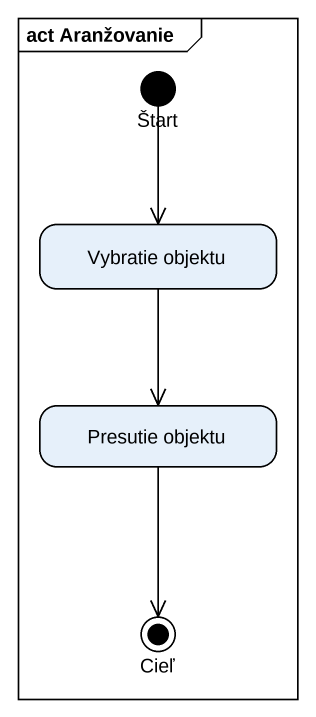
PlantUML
@startuml
mainframe act Aranžovanie
hide empty description
state Štart <<start>>
state "Vybratie objektu" as Vybratie_objektu
state "Presutie objektu" as Presutie_objektu
state Cieľ <<end>>
Štart --> Vybratie_objektu
Vybratie_objektu --> Presutie_objektu
Presutie_objektu --> Cieľ
@enduml
